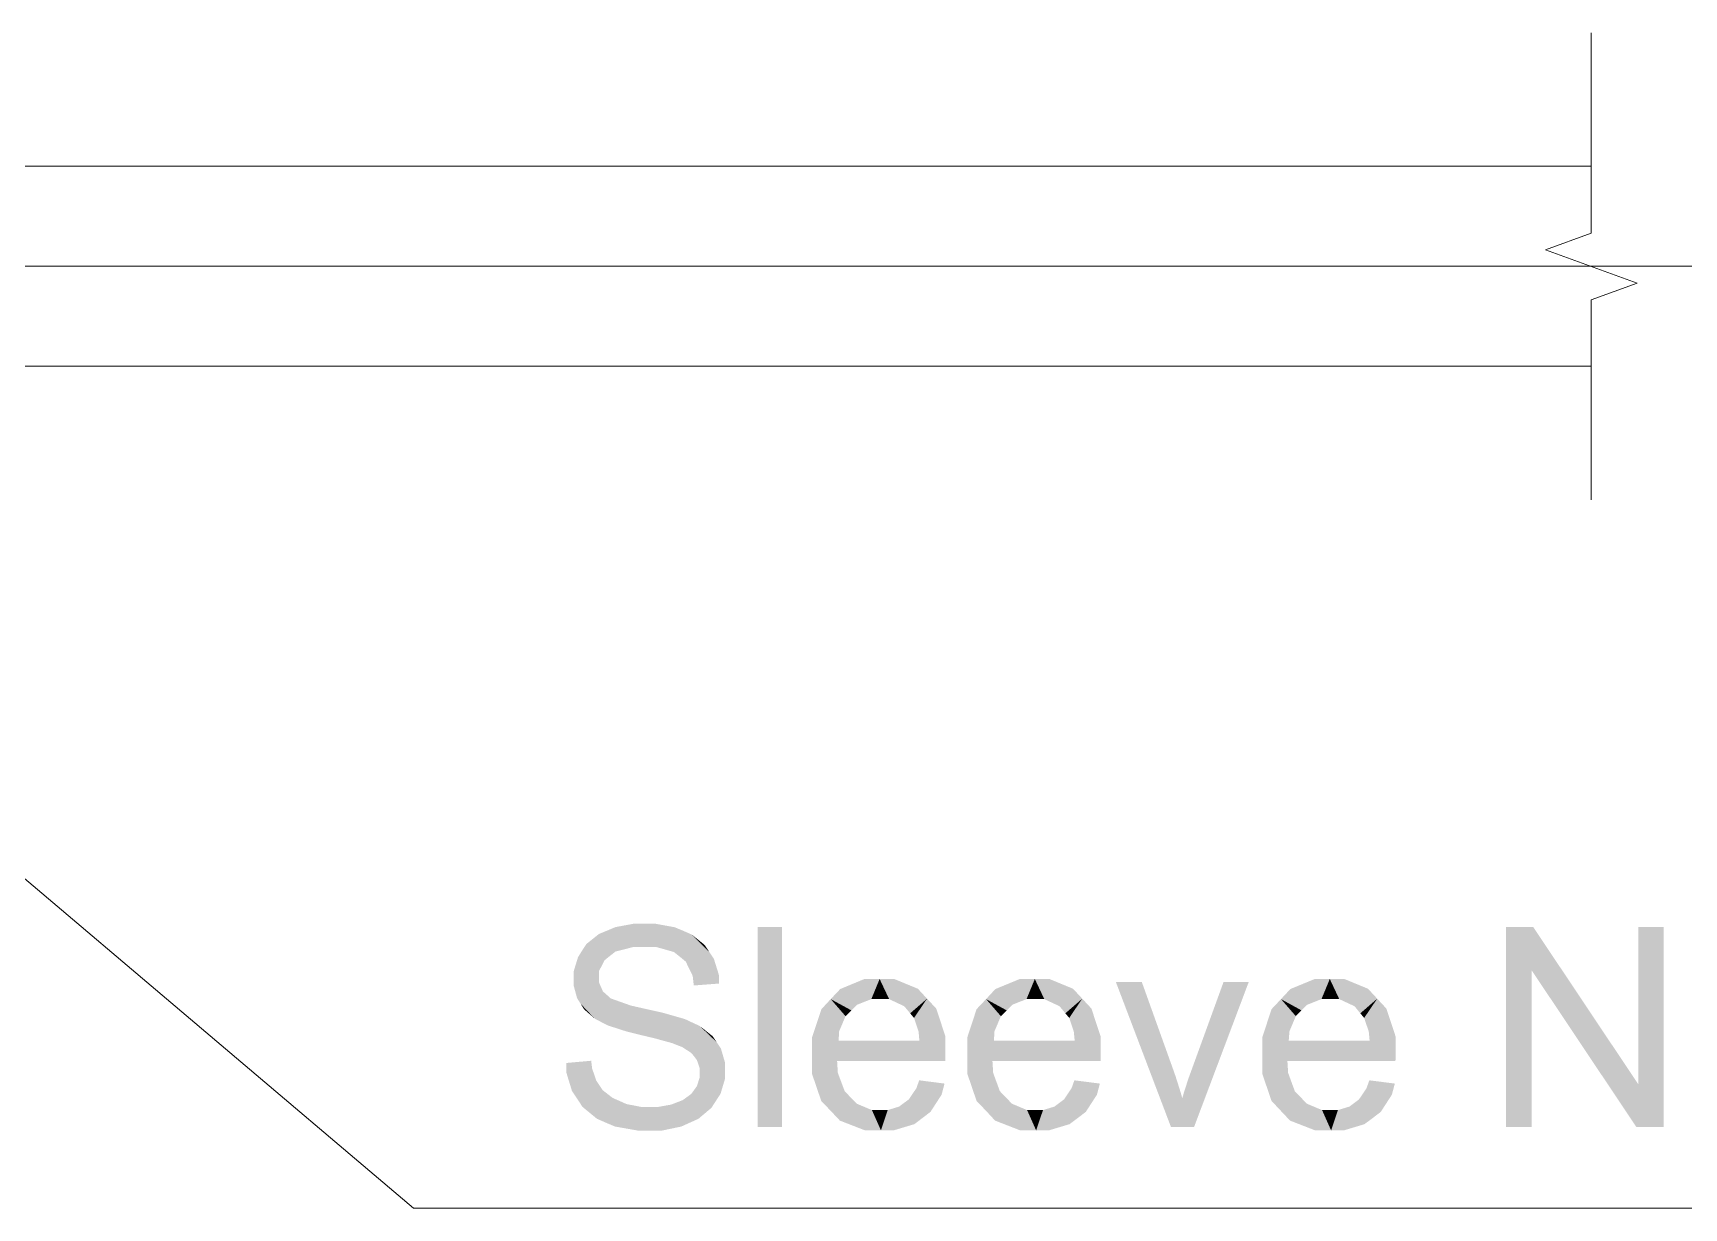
# Model space of a CAD drawing. Header units: millimetres. Extents: x 2 to 579, y 1 to 405.
# Drawn here: x 260.14 to 271.28, y 93.78 to 101.71 of the extents above; entities that cross this region are included whole.
import ezdxf

# ---------------------------------------------------------------- set-up
doc = ezdxf.new("R2010")
doc.units = ezdxf.units.MM
doc.linetypes.add('XKITLINE00', pattern=[0])
doc.layers.add('LinkedObject', color=7, linetype='Continuous', lineweight=0)

# ---------------------------------------------------------------- blocks, each defined once
blk = doc.blocks.new('*A4')
at = {"layer": 'LinkedObject'}
for points in [[(264.198, 95.701), (264.192, 95.543), (264.074, 95.678)], [(264.266, 95.701), (264.192, 95.543), (264.198, 95.701)], [(264.192, 95.543), (264.266, 95.701), (264.273, 95.543)], [(264.266, 95.701), (264.351, 95.543), (264.273, 95.543)], [(264.473, 95.677), (264.266, 95.701), (264.341, 95.701)], [(264.531, 95.653), (264.266, 95.701), (264.473, 95.677)], [(264.468, 95.51), (264.266, 95.701), (264.531, 95.653)], [(264.351, 95.543), (264.266, 95.701), (264.468, 95.51)], [(263.963, 95.632), (264.037, 95.484), (263.878, 95.564)], [(264.074, 95.513), (263.963, 95.632), (264.019, 95.655)], [(264.037, 95.484), (263.963, 95.632), (264.074, 95.513)], [(264.074, 95.678), (264.192, 95.543), (264.019, 95.655)], [(264.019, 95.655), (264.192, 95.543), (264.074, 95.513)], [(264.531, 95.653), (264.508, 95.478), (264.468, 95.51)], [(264.588, 95.628), (264.508, 95.478), (264.531, 95.653)], [(264.508, 95.478), (264.588, 95.628), (264.548, 95.445)], [(264.548, 95.445), (264.588, 95.628), (264.707, 95.51)], [(264.707, 95.51), (264.588, 95.628), (264.676, 95.557)], [(265.198, 95.678), (265.032, 94.328), (265.032, 95.678)], [(265.198, 94.328), (265.032, 94.328), (265.198, 95.678)], [(270.083, 95.678), (270.254, 95.388), (270.083, 94.328)], [(270.254, 95.388), (270.083, 95.678), (270.266, 95.678)], [(270.254, 95.388), (270.266, 95.678), (270.962, 94.328)], [(270.962, 94.328), (270.266, 95.678), (270.974, 94.618)], [(271.145, 95.678), (270.974, 94.618), (270.974, 95.678)], [(271.145, 94.328), (270.974, 94.618), (271.145, 95.678)], [(263.849, 95.52), (263.792, 95.329), (263.821, 95.475)], [(264, 95.454), (263.792, 95.329), (263.849, 95.52)], [(263.821, 95.475), (263.792, 95.329), (263.792, 95.38)], [(263.878, 95.564), (264.037, 95.484), (263.849, 95.52)], [(263.849, 95.52), (264.037, 95.484), (264, 95.454)], [(264.707, 95.51), (264.595, 95.348), (264.548, 95.445)], [(264.738, 95.463), (264.595, 95.348), (264.707, 95.51)], [(264.771, 95.357), (264.595, 95.348), (264.738, 95.463)], [(263.963, 95.382), (263.792, 95.329), (264, 95.454)], [(263.792, 95.329), (263.963, 95.382), (263.963, 95.34)], [(264.773, 95.297), (264.595, 95.348), (264.771, 95.357)], [(264.595, 95.348), (264.773, 95.297), (264.602, 95.284)], [(270.083, 94.328), (270.254, 95.388), (270.254, 94.328)], [(263.963, 95.304), (263.792, 95.329), (263.963, 95.34)], [(263.792, 95.329), (263.963, 95.304), (263.792, 95.282)], [(263.792, 95.282), (263.963, 95.304), (263.815, 95.198)], [(263.815, 95.198), (263.963, 95.304), (263.839, 95.16)], [(263.839, 95.16), (263.963, 95.304), (263.989, 95.244)], [(263.989, 95.244), (263.934, 95.06), (263.839, 95.16)], [(264.015, 95.221), (263.934, 95.06), (263.989, 95.244)], [(265.754, 95.328), (265.526, 95.192), (265.59, 95.26)], [(265.856, 95.328), (265.526, 95.192), (265.754, 95.328)], [(265.8, 95.192), (265.526, 95.192), (265.856, 95.328)], [(265.8, 95.192), (265.856, 95.328), (265.857, 95.192)], [(265.856, 95.328), (265.92, 95.192), (265.857, 95.192)], [(266.114, 95.262), (265.856, 95.328), (265.954, 95.328)], [(266.176, 95.195), (265.856, 95.328), (266.114, 95.262)], [(266.022, 95.144), (265.856, 95.328), (266.176, 95.195)], [(265.92, 95.192), (265.856, 95.328), (266.022, 95.144)], [(266.802, 95.328), (266.574, 95.192), (266.637, 95.26)], [(266.903, 95.328), (266.574, 95.192), (266.802, 95.328)], [(266.847, 95.192), (266.574, 95.192), (266.903, 95.328)], [(266.847, 95.192), (266.903, 95.328), (266.904, 95.192)], [(266.903, 95.328), (266.967, 95.192), (266.904, 95.192)], [(267.161, 95.262), (266.903, 95.328), (267.001, 95.328)], [(267.223, 95.195), (266.903, 95.328), (267.161, 95.262)], [(267.07, 95.144), (266.903, 95.328), (267.223, 95.195)], [(266.967, 95.192), (266.903, 95.328), (267.07, 95.144)], [(267.625, 95.307), (267.822, 94.328), (267.45, 95.307)], [(267.835, 94.721), (267.822, 94.328), (267.625, 95.307)], [(268.346, 95.307), (267.959, 94.71), (268.176, 95.307)], [(267.977, 94.328), (267.959, 94.71), (268.346, 95.307)], [(268.792, 95.328), (268.564, 95.192), (268.627, 95.26)], [(268.893, 95.328), (268.564, 95.192), (268.792, 95.328)], [(268.837, 95.192), (268.564, 95.192), (268.893, 95.328)], [(268.837, 95.192), (268.893, 95.328), (268.894, 95.192)], [(268.893, 95.328), (268.957, 95.192), (268.894, 95.192)], [(269.151, 95.262), (268.893, 95.328), (268.991, 95.328)], [(269.213, 95.195), (268.893, 95.328), (269.151, 95.262)], [(269.06, 95.144), (268.893, 95.328), (269.213, 95.195)], [(268.957, 95.192), (268.893, 95.328), (269.06, 95.144)], [(263.839, 95.16), (263.934, 95.06), (263.862, 95.123)], [(263.934, 95.06), (264.015, 95.221), (263.982, 95.035)], [(263.982, 95.035), (264.015, 95.221), (264.041, 95.197)], [(263.982, 95.035), (264.041, 95.197), (264.02, 95.015)], [(264.02, 95.015), (264.041, 95.197), (264.15, 94.973)], [(264.15, 94.973), (264.041, 95.197), (264.176, 95.149)], [(264.15, 94.973), (264.176, 95.149), (264.243, 94.95)], [(264.243, 94.95), (264.176, 95.149), (264.285, 95.124)], [(264.243, 94.95), (264.285, 95.124), (264.336, 94.928)], [(264.336, 94.928), (264.285, 95.124), (264.393, 95.1)], [(265.526, 95.192), (265.399, 94.932), (265.463, 95.124)], [(265.626, 95.077), (265.399, 94.932), (265.526, 95.192)], [(265.526, 95.192), (265.665, 95.116), (265.626, 95.077)], [(265.665, 95.116), (265.526, 95.192), (265.704, 95.154)], [(265.704, 95.154), (265.526, 95.192), (265.8, 95.192)], [(266.022, 95.144), (266.176, 95.195), (266.062, 95.096)], [(266.176, 95.195), (266.088, 95.065), (266.062, 95.096)], [(266.088, 95.065), (266.176, 95.195), (266.119, 94.973)], [(266.119, 94.973), (266.176, 95.195), (266.3, 94.94)], [(266.3, 94.94), (266.176, 95.195), (266.238, 95.128)], [(266.574, 95.192), (266.447, 94.932), (266.51, 95.124)], [(266.674, 95.077), (266.447, 94.932), (266.574, 95.192)], [(266.574, 95.192), (266.713, 95.116), (266.674, 95.077)], [(266.713, 95.116), (266.574, 95.192), (266.751, 95.154)], [(266.751, 95.154), (266.574, 95.192), (266.847, 95.192)], [(267.07, 95.144), (267.223, 95.195), (267.109, 95.096)], [(267.223, 95.195), (267.135, 95.065), (267.109, 95.096)], [(267.135, 95.065), (267.223, 95.195), (267.166, 94.973)], [(267.166, 94.973), (267.223, 95.195), (267.347, 94.94)], [(267.347, 94.94), (267.223, 95.195), (267.285, 95.128)], [(268.564, 95.192), (268.437, 94.932), (268.5, 95.124)], [(268.664, 95.077), (268.437, 94.932), (268.564, 95.192)], [(268.564, 95.192), (268.702, 95.116), (268.664, 95.077)], [(268.702, 95.116), (268.564, 95.192), (268.741, 95.154)], [(268.741, 95.154), (268.564, 95.192), (268.837, 95.192)], [(269.06, 95.144), (269.213, 95.195), (269.099, 95.096)], [(269.213, 95.195), (269.125, 95.065), (269.099, 95.096)], [(269.125, 95.065), (269.213, 95.195), (269.156, 94.973)], [(269.156, 94.973), (269.213, 95.195), (269.337, 94.94)], [(269.337, 94.94), (269.213, 95.195), (269.275, 95.128)], [(264.336, 94.928), (264.393, 95.1), (264.456, 94.895)], [(264.456, 94.895), (264.393, 95.1), (264.483, 94.884)], [(264.483, 94.884), (264.393, 95.1), (264.525, 94.868)], [(264.543, 95.057), (264.525, 94.868), (264.393, 95.1)], [(264.583, 95.038), (264.525, 94.868), (264.543, 95.057)], [(264.525, 94.868), (264.583, 95.038), (264.586, 94.828)], [(264.586, 94.828), (264.583, 95.038), (264.642, 95.011)], [(265.583, 94.975), (265.399, 94.932), (265.626, 95.077)], [(266.631, 94.975), (266.447, 94.932), (266.674, 95.077)], [(268.621, 94.975), (268.437, 94.932), (268.664, 95.077)], [(264.586, 94.828), (264.642, 95.011), (264.605, 94.805)], [(264.605, 94.805), (264.642, 95.011), (264.623, 94.781)], [(264.642, 95.011), (264.757, 94.901), (264.623, 94.781)], [(264.757, 94.901), (264.642, 95.011), (264.729, 94.942)], [(265.399, 94.932), (265.583, 94.975), (265.579, 94.911)], [(265.579, 94.911), (265.399, 94.809), (265.399, 94.932)], [(265.579, 94.911), (266.3, 94.819), (265.399, 94.809)], [(266.124, 94.911), (266.3, 94.819), (265.579, 94.911)], [(266.119, 94.973), (266.3, 94.94), (266.124, 94.911)], [(266.3, 94.819), (266.124, 94.911), (266.3, 94.94)], [(266.447, 94.932), (266.631, 94.975), (266.627, 94.911)], [(266.627, 94.911), (266.447, 94.809), (266.447, 94.932)], [(266.627, 94.911), (267.347, 94.819), (266.447, 94.809)], [(267.172, 94.911), (267.347, 94.819), (266.627, 94.911)], [(267.166, 94.973), (267.347, 94.94), (267.172, 94.911)], [(267.347, 94.819), (267.172, 94.911), (267.347, 94.94)], [(268.437, 94.932), (268.621, 94.975), (268.616, 94.911)], [(268.616, 94.911), (268.437, 94.809), (268.437, 94.932)], [(268.616, 94.911), (269.337, 94.819), (268.437, 94.809)], [(269.162, 94.911), (269.337, 94.819), (268.616, 94.911)], [(269.156, 94.973), (269.337, 94.94), (269.162, 94.911)], [(269.337, 94.819), (269.162, 94.911), (269.337, 94.94)], [(264.623, 94.781), (264.757, 94.901), (264.642, 94.726)], [(264.642, 94.726), (264.757, 94.901), (264.785, 94.859)], [(264.642, 94.726), (264.785, 94.859), (264.642, 94.694)], [(264.642, 94.694), (264.785, 94.859), (264.642, 94.663)], [(264.785, 94.859), (264.813, 94.709), (264.642, 94.663)], [(264.813, 94.709), (264.785, 94.859), (264.813, 94.763)], [(266.3, 94.812), (265.399, 94.809), (266.3, 94.819)], [(266.299, 94.79), (265.399, 94.809), (266.3, 94.812)], [(265.399, 94.809), (265.525, 94.439), (265.399, 94.69)], [(265.574, 94.694), (265.525, 94.439), (265.399, 94.809)], [(265.574, 94.694), (265.399, 94.809), (265.569, 94.775)], [(266.299, 94.775), (265.399, 94.809), (266.299, 94.79)], [(265.569, 94.775), (265.399, 94.809), (266.299, 94.775)], [(267.347, 94.812), (266.447, 94.809), (267.347, 94.819)], [(267.347, 94.79), (266.447, 94.809), (267.347, 94.812)], [(266.447, 94.809), (266.573, 94.439), (266.447, 94.69)], [(266.622, 94.694), (266.573, 94.439), (266.447, 94.809)], [(266.622, 94.694), (266.447, 94.809), (266.617, 94.775)], [(267.347, 94.775), (266.447, 94.809), (267.347, 94.79)], [(266.617, 94.775), (266.447, 94.809), (267.347, 94.775)], [(269.337, 94.812), (268.437, 94.809), (269.337, 94.819)], [(269.337, 94.79), (268.437, 94.809), (269.337, 94.812)], [(268.437, 94.809), (268.562, 94.439), (268.437, 94.69)], [(268.612, 94.694), (268.562, 94.439), (268.437, 94.809)], [(268.612, 94.694), (268.437, 94.809), (268.607, 94.775)], [(269.336, 94.775), (268.437, 94.809), (269.337, 94.79)], [(268.607, 94.775), (268.437, 94.809), (269.336, 94.775)], [(263.916, 94.725), (263.742, 94.761), (263.91, 94.776)], [(263.742, 94.761), (263.816, 94.519), (263.743, 94.694)], [(263.916, 94.725), (263.816, 94.519), (263.742, 94.761)], [(263.743, 94.694), (263.816, 94.519), (263.78, 94.573)], [(263.944, 94.642), (263.816, 94.519), (263.916, 94.725)], [(264.623, 94.605), (264.813, 94.709), (264.783, 94.554)], [(264.642, 94.663), (264.813, 94.709), (264.623, 94.605)], [(264.783, 94.554), (264.813, 94.709), (264.813, 94.655)], [(265.399, 94.69), (265.525, 94.439), (265.462, 94.505)], [(265.62, 94.571), (265.525, 94.439), (265.574, 94.694)], [(266.447, 94.69), (266.573, 94.439), (266.51, 94.505)], [(266.667, 94.571), (266.573, 94.439), (266.622, 94.694)], [(267.852, 94.673), (267.822, 94.328), (267.835, 94.721)], [(267.959, 94.71), (267.977, 94.328), (267.939, 94.655)], [(268.437, 94.69), (268.562, 94.439), (268.5, 94.505)], [(268.657, 94.571), (268.562, 94.439), (268.612, 94.694)], [(263.816, 94.519), (263.944, 94.642), (263.851, 94.465)], [(263.851, 94.465), (263.944, 94.642), (263.948, 94.385)], [(263.966, 94.61), (263.948, 94.385), (263.944, 94.642)], [(263.988, 94.577), (263.948, 94.385), (263.966, 94.61)], [(263.988, 94.577), (264.009, 94.358), (263.948, 94.385)], [(264.055, 94.525), (264.009, 94.358), (263.988, 94.577)], [(264.604, 94.578), (264.783, 94.554), (264.585, 94.552)], [(264.623, 94.605), (264.783, 94.554), (264.604, 94.578)], [(265.525, 94.439), (265.62, 94.571), (265.588, 94.372)], [(265.661, 94.528), (265.588, 94.372), (265.62, 94.571)], [(266.053, 94.515), (266.294, 94.622), (266.199, 94.431)], [(266.104, 94.591), (266.294, 94.622), (266.053, 94.515)], [(266.294, 94.622), (266.104, 94.591), (266.123, 94.644)], [(266.199, 94.431), (266.294, 94.622), (266.274, 94.547)], [(266.573, 94.439), (266.667, 94.571), (266.635, 94.372)], [(266.708, 94.528), (266.635, 94.372), (266.667, 94.571)], [(267.1, 94.515), (267.342, 94.622), (267.247, 94.431)], [(267.151, 94.591), (267.342, 94.622), (267.1, 94.515)], [(267.342, 94.622), (267.151, 94.591), (267.17, 94.644)], [(267.247, 94.431), (267.342, 94.622), (267.322, 94.547)], [(267.883, 94.575), (267.822, 94.328), (267.852, 94.673)], [(267.898, 94.523), (267.822, 94.328), (267.883, 94.575)], [(267.939, 94.655), (267.977, 94.328), (267.909, 94.562)], [(268.562, 94.439), (268.657, 94.571), (268.625, 94.372)], [(268.698, 94.528), (268.625, 94.372), (268.657, 94.571)], [(269.09, 94.515), (269.332, 94.622), (269.237, 94.431)], [(269.141, 94.591), (269.332, 94.622), (269.09, 94.515)], [(269.332, 94.622), (269.141, 94.591), (269.16, 94.644)], [(269.237, 94.431), (269.332, 94.622), (269.312, 94.547)], [(270.974, 94.618), (271.145, 94.328), (270.962, 94.328)], [(264.009, 94.358), (264.055, 94.525), (264.071, 94.332)], [(264.101, 94.505), (264.071, 94.332), (264.055, 94.525)], [(264.147, 94.484), (264.071, 94.332), (264.101, 94.505)], [(264.147, 94.484), (264.224, 94.305), (264.071, 94.332)], [(264.25, 94.464), (264.224, 94.305), (264.147, 94.484)], [(264.25, 94.464), (264.316, 94.305), (264.224, 94.305)], [(264.308, 94.464), (264.316, 94.305), (264.25, 94.464)], [(264.308, 94.464), (264.388, 94.305), (264.316, 94.305)], [(264.359, 94.464), (264.388, 94.305), (264.308, 94.464)], [(264.449, 94.48), (264.575, 94.358), (264.359, 94.464)], [(264.359, 94.464), (264.575, 94.358), (264.388, 94.305)], [(264.488, 94.495), (264.721, 94.458), (264.449, 94.48)], [(264.633, 94.384), (264.449, 94.48), (264.721, 94.458)], [(264.575, 94.358), (264.449, 94.48), (264.633, 94.384)], [(264.527, 94.51), (264.721, 94.458), (264.488, 94.495)], [(264.585, 94.552), (264.752, 94.506), (264.527, 94.51)], [(264.527, 94.51), (264.752, 94.506), (264.721, 94.458)], [(264.752, 94.506), (264.585, 94.552), (264.783, 94.554)], [(265.702, 94.486), (265.588, 94.372), (265.661, 94.528)], [(265.702, 94.486), (265.865, 94.306), (265.588, 94.372)], [(265.804, 94.443), (265.865, 94.306), (265.702, 94.486)], [(265.988, 94.467), (266.144, 94.389), (265.91, 94.443)], [(266.02, 94.491), (266.199, 94.431), (265.988, 94.467)], [(266.144, 94.389), (265.988, 94.467), (266.199, 94.431)], [(266.053, 94.515), (266.199, 94.431), (266.02, 94.491)], [(266.749, 94.486), (266.635, 94.372), (266.708, 94.528)], [(266.749, 94.486), (266.912, 94.306), (266.635, 94.372)], [(266.851, 94.443), (266.912, 94.306), (266.749, 94.486)], [(267.036, 94.467), (267.192, 94.389), (266.958, 94.443)], [(267.068, 94.491), (267.247, 94.431), (267.036, 94.467)], [(267.192, 94.389), (267.036, 94.467), (267.247, 94.431)], [(267.1, 94.515), (267.247, 94.431), (267.068, 94.491)], [(267.898, 94.523), (267.977, 94.328), (267.822, 94.328)], [(267.909, 94.562), (267.977, 94.328), (267.898, 94.523)], [(268.739, 94.486), (268.625, 94.372), (268.698, 94.528)], [(268.739, 94.486), (268.902, 94.306), (268.625, 94.372)], [(268.841, 94.443), (268.902, 94.306), (268.739, 94.486)], [(269.026, 94.467), (269.182, 94.389), (268.948, 94.443)], [(269.058, 94.491), (269.237, 94.431), (269.026, 94.467)], [(269.182, 94.389), (269.026, 94.467), (269.237, 94.431)], [(269.09, 94.515), (269.237, 94.431), (269.058, 94.491)], [(264.388, 94.305), (264.575, 94.358), (264.518, 94.332)], [(265.588, 94.372), (265.865, 94.306), (265.758, 94.306)], [(265.865, 94.443), (265.865, 94.306), (265.804, 94.443)], [(265.91, 94.443), (266.144, 94.389), (265.865, 94.306)], [(265.91, 94.443), (265.865, 94.306), (265.865, 94.443)], [(265.865, 94.306), (266.144, 94.389), (265.95, 94.306)], [(265.95, 94.306), (266.144, 94.389), (266.09, 94.348)], [(266.635, 94.372), (266.912, 94.306), (266.805, 94.306)], [(266.912, 94.443), (266.912, 94.306), (266.851, 94.443)], [(266.958, 94.443), (267.192, 94.389), (266.912, 94.306)], [(266.958, 94.443), (266.912, 94.306), (266.912, 94.443)], [(266.912, 94.306), (267.192, 94.389), (266.997, 94.306)], [(266.997, 94.306), (267.192, 94.389), (267.137, 94.348)], [(268.625, 94.372), (268.902, 94.306), (268.795, 94.306)], [(268.902, 94.443), (268.902, 94.306), (268.841, 94.443)], [(268.948, 94.443), (269.182, 94.389), (268.902, 94.306)], [(268.948, 94.443), (268.902, 94.306), (268.902, 94.443)], [(268.902, 94.306), (269.182, 94.389), (268.987, 94.306)], [(268.987, 94.306), (269.182, 94.389), (269.127, 94.348)]]:
    blk.add_hatch(color=7, dxfattribs=at).paths.add_polyline_path(points, flags=17)
at = {"layer": 'LinkedObject', "color": 7, "linetype": 'XKITLINE00', "lineweight": 0}
for p, q in [((270.657, 101.712), (270.657, 100.362)), ((241.523, 100.813), (270.657, 100.813)), ((270.657, 100.362), (270.348, 100.249)), ((270.348, 100.249), (270.966, 100.024)), ((270.966, 100.024), (270.657, 99.912)), ((270.657, 99.912), (270.657, 98.562)), ((270.657, 99.464), (241.523, 99.464))]:
    blk.add_line(p, q, dxfattribs=at)
at = {"layer": 'LinkedObject', "color": 6, "linetype": 'XKITLINE00', "lineweight": 0}
blk.add_line((259.816, 100.139), (272.989, 100.139), dxfattribs=at)
at = {"layer": 'LinkedObject', "color": 1, "linetype": 'XKITLINE00', "lineweight": 0}
for p, q in [((257.604, 98.108), (262.71, 93.782)), ((262.71, 93.782), (273.184, 93.782))]:
    blk.add_line(p, q, dxfattribs=at)

msp = doc.modelspace()

# ---------------------------------------------------------------- block references
at = {"lineweight": 0}
msp.add_blockref('*A4', (0, 0), dxfattribs=at)

doc.saveas('drawing.dxf')
